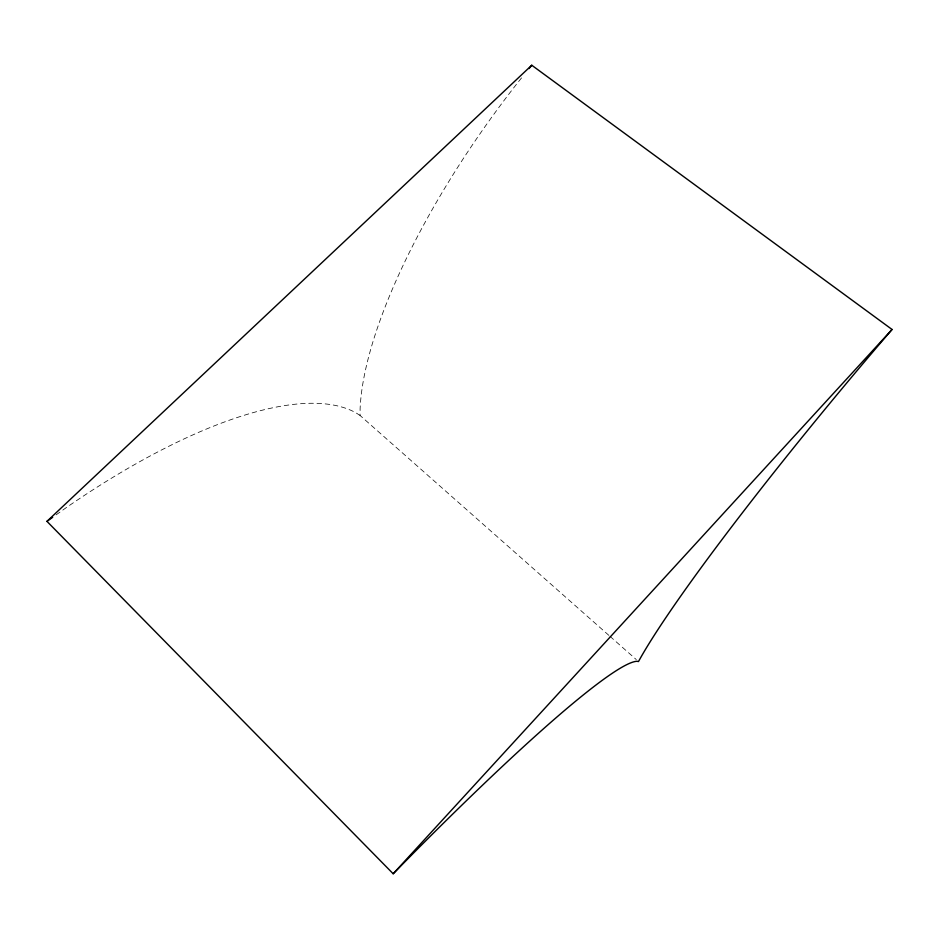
<?xml version="1.0" encoding="UTF-8"?>
<svg xmlns="http://www.w3.org/2000/svg" width="939" height="939" viewBox="0 0 939 939"><rect width="100%" height="100%" fill="white"/><g stroke="black" fill="none" stroke-linecap="round" stroke-linejoin="round"><path stroke-width="0.7" stroke-dasharray="4.7 3.52" d="M608.895 635.374L360.048 415.461L360.118 408.453A357.712 119.077 -53.8 0 1 518.246 82.01L521.849 77.538M56.105 514.854L66.411 507.529A413.723 145.615 -41.3 0 1 355.775 412.714L360.048 415.461M609.986 636.337L636.29 659.589"/><path stroke-width="1.41" d="M529.056 68.582L531.756 65.237L892.05 329.472L876.51 347.641A388.253 31.245 -50 0 0 641.372 656.396L638.485 661.526L636.935 661.279A454.687 39.039 -47.1 0 0 411.693 854.924L393.183 873.763L46.95 521.356L531.756 65.237M393.183 873.763L892.05 329.472M46.95 521.356L52.678 517.295"/></g></svg>
